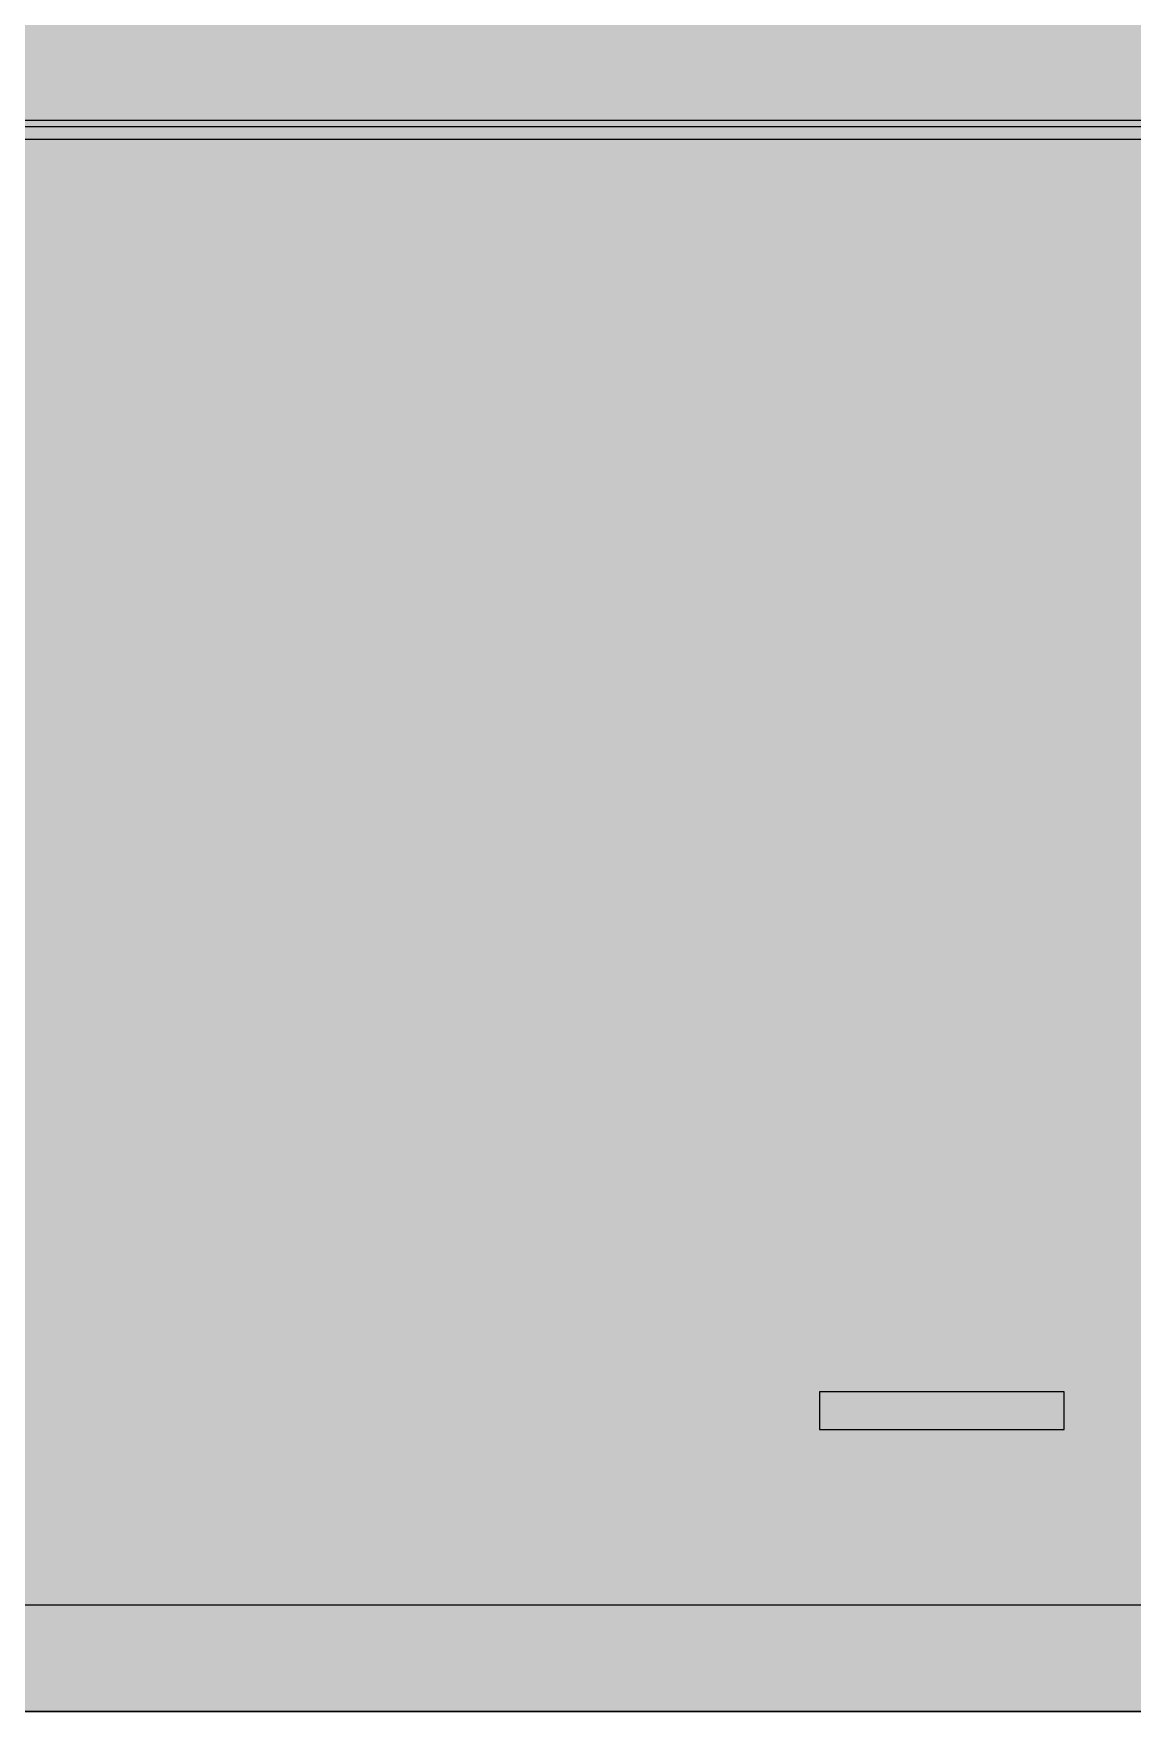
# Model space of a CAD drawing. Header units: millimetres. Extents: x 0 to 966, y -664 to 90.
# Drawn here: x 286 to 301.46, y -130 to -106.39 of the extents above; entities that cross this region are included whole.
import ezdxf

# ---------------------------------------------------------------- set-up
doc = ezdxf.new("R2010")
doc.units = ezdxf.units.MM
for name, color, linetype in [('HDL_BODY', 7, 'Continuous'), ('HDL_DETAIL', 7, 'Continuous'), ('HDL_PRINT', 7, 'Continuous')]:
    doc.layers.add(name, color=color, linetype=linetype)

# ---------------------------------------------------------------- blocks, each defined once
blk = doc.blocks.new('M_R4.16.1_FRONT')
at = {"layer": 'HDL_BODY', "true_color": 0x202126}
blk.add_hatch(color=250, dxfattribs=at).paths.add_polyline_path([(0, 0), (72, 0), (72, 90), (0, 90)])
at = {"layer": 'HDL_BODY', "true_color": 0x2a2a30}
blk.add_hatch(color=250, dxfattribs=at).paths.add_polyline_path([(0.4, 20.52), (71.6, 20.52), (71.6, 68.31), (0.4, 68.31)])
at = {"layer": 'HDL_BODY', "true_color": 0x23242a}
blk.add_hatch(color=250, dxfattribs=at).paths.add_polyline_path([(0.4, 0.5), (71.6, 0.5), (71.6, 19.8), (0.4, 19.8)])
at = {"layer": 'HDL_PRINT', "true_color": 0xdee1e9}
h = blk.add_hatch(color=254, dxfattribs=at)
h.paths.add_polyline_path([(41.069, 14.28), (41.069, 15.691), (41.595, 15.691), (41.648, 15.691), (41.697, 15.691), (41.737, 15.691), (41.764, 15.691), (41.774, 15.691), (41.817, 15.69), (41.858, 15.687), (41.894, 15.68), (41.923, 15.665), (41.942, 15.64), (41.949, 15.603), (41.986, 15.596), (42.013, 15.58), (42.036, 15.559), (42.059, 15.537), (42.087, 15.521), (42.125, 15.515), (42.125, 15.462), (42.125, 15.414), (42.125, 15.375), (42.125, 15.348), (42.125, 15.338), (42.125, 15.268), (42.123, 15.206), (42.118, 15.153), (42.108, 15.106), (42.092, 15.063), (42.069, 15.024), (42.036, 14.986), (41.999, 14.957), (41.956, 14.935), (41.905, 14.919), (41.85, 14.909), (41.79, 14.902), (41.727, 14.899), (41.662, 14.898), (41.595, 14.898), (41.244, 14.898), (41.244, 14.28), (41.069, 14.28)])
h.paths.add_polyline_path([(41.244, 15.074), (41.595, 15.074), (41.671, 15.074), (41.724, 15.074), (41.762, 15.074), (41.793, 15.074), (41.823, 15.074), (41.86, 15.074), (41.893, 15.111), (41.917, 15.149), (41.933, 15.187), (41.942, 15.225), (41.947, 15.263), (41.949, 15.3), (41.949, 15.338), (41.949, 15.347), (41.944, 15.369), (41.93, 15.395), (41.904, 15.417), (41.86, 15.426), (41.859, 15.469), (41.855, 15.495), (41.842, 15.509), (41.816, 15.514), (41.774, 15.515), (41.764, 15.515), (41.737, 15.515), (41.697, 15.515), (41.648, 15.515), (41.595, 15.515), (41.244, 15.515), (41.244, 15.074)])
for points in [[(45.563, 14.28), (46.003, 15.691), (46.09, 15.691), (45.739, 14.28), (45.563, 14.28)], [(46.795, 14.28), (46.795, 15.691), (46.973, 15.691), (46.973, 14.457), (47.678, 14.457), (47.678, 14.28), (46.795, 14.28)], [(47.853, 14.28), (47.853, 15.691), (48.912, 15.691), (48.912, 15.515), (48.118, 15.515), (48.118, 15.074), (48.823, 15.074), (48.823, 14.986), (48.118, 14.986), (48.118, 14.457), (48.912, 14.457), (48.912, 14.28), (47.853, 14.28)], [(42.3, 14.28), (42.3, 15.338), (42.479, 15.338), (42.479, 15.162), (42.515, 15.199), (42.539, 15.227), (42.554, 15.25), (42.562, 15.273), (42.565, 15.301), (42.565, 15.338), (42.609, 15.338), (42.641, 15.338), (42.668, 15.338), (42.699, 15.338), (42.744, 15.338), (42.75, 15.338), (42.769, 15.335), (42.798, 15.327), (42.834, 15.312), (42.875, 15.287), (42.919, 15.25), (42.83, 15.162), (42.744, 15.162), (42.699, 15.162), (42.668, 15.162), (42.641, 15.162), (42.609, 15.162), (42.565, 15.162), (42.565, 15.074), (42.533, 15.036), (42.51, 14.998), (42.495, 14.96), (42.486, 14.923), (42.481, 14.885), (42.479, 14.847), (42.479, 14.809), (42.479, 14.28), (42.3, 14.28)], [(43.184, 7.758), (43.359, 7.669), (43.326, 7.632), (43.293, 7.589), (43.26, 7.542), (43.227, 7.493), (43.194, 7.444), (43.161, 7.397), (43.128, 7.354), (43.094, 7.317), (43.056, 7.312), (43.017, 7.299), (42.974, 7.282), (42.927, 7.263), (42.874, 7.246), (42.814, 7.234), (42.744, 7.229), (42.672, 7.229), (42.611, 7.231), (42.557, 7.236), (42.51, 7.245), (42.468, 7.261), (42.428, 7.284), (42.39, 7.317), (42.351, 7.354), (42.314, 7.392), (42.276, 7.43), (42.238, 7.468), (42.201, 7.506), (42.163, 7.543), (42.125, 7.581), (42.125, 7.624), (42.125, 7.674), (42.125, 7.729), (42.125, 7.786), (42.125, 7.841), (42.125, 7.891), (42.125, 7.934), (42.125, 7.996), (42.126, 8.052), (42.13, 8.104), (42.136, 8.154), (42.147, 8.204), (42.162, 8.256), (42.185, 8.312), (42.214, 8.375), (42.219, 8.412), (42.233, 8.448), (42.255, 8.481), (42.283, 8.509), (42.316, 8.531), (42.352, 8.546), (42.39, 8.551), (42.433, 8.583), (42.483, 8.607), (42.538, 8.622), (42.595, 8.632), (42.65, 8.637), (42.7, 8.639), (42.744, 8.639), (42.814, 8.639), (42.874, 8.637), (42.927, 8.632), (42.974, 8.622), (43.017, 8.607), (43.056, 8.583), (43.094, 8.551), (43.132, 8.513), (43.168, 8.475), (43.201, 8.437), (43.229, 8.4), (43.251, 8.362), (43.265, 8.324), (43.27, 8.286), (43.094, 8.198), (43.09, 8.264), (43.077, 8.312), (43.059, 8.349), (43.04, 8.377), (43.023, 8.403), (43.01, 8.43), (43.005, 8.463), (42.968, 8.468), (42.931, 8.48), (42.893, 8.497), (42.856, 8.516), (42.818, 8.533), (42.781, 8.546), (42.744, 8.551), (42.705, 8.546), (42.667, 8.533), (42.629, 8.516), (42.591, 8.497), (42.553, 8.48), (42.516, 8.468), (42.479, 8.463), (42.445, 8.425), (42.42, 8.387), (42.399, 8.349), (42.38, 8.312), (42.359, 8.274), (42.334, 8.236), (42.3, 8.198), (42.3, 8.154), (42.3, 8.11), (42.3, 8.066), (42.3, 8.022), (42.3, 7.978), (42.3, 7.934), (42.3, 7.89), (42.3, 7.846), (42.3, 7.802), (42.3, 7.758), (42.3, 7.713), (42.3, 7.669), (42.334, 7.632), (42.359, 7.596), (42.38, 7.563), (42.399, 7.535), (42.42, 7.513), (42.445, 7.498), (42.479, 7.493), (42.516, 7.46), (42.553, 7.437), (42.591, 7.421), (42.629, 7.412), (42.667, 7.407), (42.705, 7.405), (42.744, 7.405), (42.781, 7.405), (42.818, 7.407), (42.856, 7.412), (42.893, 7.421), (42.931, 7.437), (42.968, 7.46), (43.005, 7.493), (43.039, 7.531), (43.064, 7.569), (43.085, 7.606), (43.104, 7.644), (43.125, 7.682), (43.15, 7.72), (43.184, 7.758)], [(44.945, 7.405), (44.945, 7.229), (43.975, 7.229), (43.975, 7.266), (43.978, 7.294), (43.986, 7.317), (44.001, 7.34), (44.027, 7.367), (44.064, 7.405), (44.065, 7.412), (44.067, 7.431), (44.075, 7.46), (44.091, 7.496), (44.116, 7.538), (44.153, 7.581), (44.158, 7.614), (44.173, 7.639), (44.194, 7.66), (44.222, 7.679), (44.255, 7.699), (44.291, 7.725), (44.329, 7.758), (44.391, 7.82), (44.446, 7.875), (44.494, 7.923), (44.538, 7.967), (44.577, 8.006), (44.613, 8.043), (44.647, 8.077), (44.68, 8.11), (44.686, 8.117), (44.703, 8.136), (44.724, 8.165), (44.746, 8.201), (44.762, 8.243), (44.769, 8.286), (44.762, 8.324), (44.746, 8.352), (44.724, 8.375), (44.703, 8.397), (44.686, 8.425), (44.68, 8.463), (44.643, 8.469), (44.616, 8.486), (44.593, 8.507), (44.57, 8.528), (44.542, 8.544), (44.504, 8.551), (44.46, 8.544), (44.419, 8.528), (44.383, 8.507), (44.355, 8.486), (44.336, 8.469), (44.329, 8.463), (44.296, 8.425), (44.272, 8.387), (44.256, 8.349), (44.247, 8.312), (44.242, 8.274), (44.24, 8.236), (44.24, 8.198), (44.064, 8.286), (44.064, 8.324), (44.066, 8.362), (44.071, 8.4), (44.081, 8.437), (44.097, 8.475), (44.12, 8.513), (44.153, 8.551), (44.191, 8.583), (44.23, 8.607), (44.272, 8.622), (44.32, 8.632), (44.373, 8.637), (44.434, 8.639), (44.504, 8.639), (44.547, 8.639), (44.596, 8.637), (44.646, 8.632), (44.693, 8.622), (44.732, 8.607), (44.759, 8.583), (44.769, 8.551), (44.807, 8.513), (44.843, 8.475), (44.876, 8.437), (44.904, 8.4), (44.925, 8.362), (44.939, 8.324), (44.945, 8.286), (44.944, 8.249), (44.941, 8.221), (44.934, 8.198), (44.919, 8.175), (44.895, 8.148), (44.858, 8.11), (44.858, 8.073), (44.855, 8.045), (44.847, 8.022), (44.832, 7.999), (44.807, 7.971), (44.769, 7.934), (44.731, 7.896), (44.693, 7.858), (44.655, 7.82), (44.618, 7.783), (44.58, 7.745), (44.542, 7.707), (44.504, 7.669), (44.467, 7.636), (44.431, 7.611), (44.398, 7.591), (44.37, 7.572), (44.348, 7.551), (44.334, 7.526), (44.329, 7.493), (44.32, 7.492), (44.297, 7.487), (44.271, 7.474), (44.249, 7.448), (44.24, 7.405), (44.945, 7.405)], [(45.739, 7.229), (45.563, 7.229), (45.563, 8.375), (45.558, 8.342), (45.543, 8.316), (45.521, 8.296), (45.492, 8.277), (45.459, 8.256), (45.423, 8.231), (45.385, 8.198), (45.378, 8.198), (45.359, 8.195), (45.33, 8.187), (45.294, 8.172), (45.253, 8.147), (45.209, 8.11), (45.209, 8.286), (45.247, 8.319), (45.285, 8.344), (45.323, 8.365), (45.36, 8.384), (45.398, 8.405), (45.436, 8.43), (45.474, 8.463), (45.518, 8.506), (45.559, 8.547), (45.595, 8.584), (45.624, 8.613), (45.643, 8.632), (45.649, 8.639), (45.739, 8.639), (45.739, 7.229)], [(46.884, 7.669), (46.973, 7.669), (47.005, 7.631), (47.03, 7.594), (47.05, 7.556), (47.069, 7.518), (47.09, 7.48), (47.115, 7.443), (47.149, 7.405), (47.158, 7.405), (47.185, 7.405), (47.225, 7.405), (47.273, 7.405), (47.324, 7.405), (47.331, 7.405), (47.35, 7.408), (47.38, 7.416), (47.417, 7.431), (47.458, 7.456), (47.502, 7.493), (47.539, 7.5), (47.563, 7.519), (47.578, 7.548), (47.586, 7.584), (47.588, 7.626), (47.589, 7.669), (47.588, 7.713), (47.586, 7.754), (47.578, 7.791), (47.563, 7.82), (47.539, 7.839), (47.502, 7.846), (47.464, 7.883), (47.436, 7.908), (47.413, 7.923), (47.39, 7.93), (47.362, 7.933), (47.324, 7.934), (47.281, 7.934), (47.251, 7.934), (47.224, 7.934), (47.193, 7.934), (47.149, 7.934), (47.238, 8.11), (47.281, 8.11), (47.311, 8.11), (47.338, 8.11), (47.369, 8.11), (47.413, 8.11), (47.451, 8.148), (47.476, 8.175), (47.491, 8.198), (47.499, 8.221), (47.502, 8.249), (47.502, 8.286), (47.502, 8.324), (47.499, 8.352), (47.491, 8.375), (47.476, 8.397), (47.451, 8.425), (47.413, 8.463), (47.324, 8.551), (47.281, 8.544), (47.24, 8.528), (47.204, 8.507), (47.175, 8.486), (47.156, 8.469), (47.149, 8.463), (47.111, 8.425), (47.086, 8.397), (47.07, 8.375), (47.063, 8.352), (47.06, 8.324), (47.059, 8.286), (46.884, 8.286), (46.884, 8.324), (46.886, 8.362), (46.891, 8.4), (46.9, 8.437), (46.916, 8.475), (46.94, 8.513), (46.973, 8.551), (47.01, 8.583), (47.048, 8.607), (47.085, 8.622), (47.123, 8.632), (47.161, 8.637), (47.2, 8.639), (47.238, 8.639), (47.281, 8.639), (47.325, 8.639), (47.369, 8.639), (47.413, 8.639), (47.458, 8.639), (47.502, 8.639), (47.539, 8.601), (47.566, 8.574), (47.589, 8.551), (47.612, 8.528), (47.64, 8.5), (47.678, 8.463), (47.678, 8.453), (47.678, 8.426), (47.678, 8.387), (47.678, 8.339), (47.678, 8.286), (47.678, 8.243), (47.678, 8.212), (47.678, 8.185), (47.678, 8.154), (47.678, 8.11), (47.64, 8.104), (47.612, 8.087), (47.589, 8.066), (47.566, 8.045), (47.539, 8.028), (47.502, 8.022), (47.545, 8.015), (47.586, 7.999), (47.623, 7.978), (47.652, 7.957), (47.671, 7.94), (47.678, 7.934), (47.71, 7.896), (47.733, 7.858), (47.748, 7.82), (47.757, 7.783), (47.762, 7.745), (47.764, 7.707), (47.764, 7.669), (47.759, 7.627), (47.745, 7.578), (47.723, 7.528), (47.695, 7.481), (47.663, 7.442), (47.627, 7.415), (47.589, 7.405), (47.552, 7.367), (47.514, 7.331), (47.476, 7.298), (47.438, 7.27), (47.4, 7.248), (47.362, 7.234), (47.324, 7.229), (47.254, 7.229), (47.193, 7.231), (47.139, 7.236), (47.092, 7.245), (47.05, 7.261), (47.01, 7.284), (46.973, 7.317), (46.94, 7.355), (46.916, 7.394), (46.9, 7.437), (46.891, 7.484), (46.886, 7.538), (46.884, 7.599), (46.884, 7.669)], [(50.057, 7.229), (49.439, 8.639), (49.703, 8.639), (50.057, 7.669), (50.058, 7.631), (50.059, 7.594), (50.064, 7.556), (50.074, 7.518), (50.089, 7.48), (50.112, 7.443), (50.144, 7.405), (50.144, 7.449), (50.144, 7.493), (50.144, 7.537), (50.144, 7.581), (50.144, 7.625), (50.144, 7.669), (50.587, 8.639), (50.762, 8.639), (50.233, 7.229), (50.057, 7.229)], [(46.179, 7.846), (46.708, 7.846), (46.708, 7.669), (46.179, 7.669), (46.179, 7.846)]]:
    blk.add_hatch(color=254, dxfattribs=at).paths.add_polyline_path(points)
h = blk.add_hatch(color=254, dxfattribs=at)
h.paths.add_polyline_path([(49.174, 14.28), (49.174, 15.691), (49.703, 15.691), (49.756, 15.691), (49.805, 15.691), (49.845, 15.691), (49.872, 15.691), (49.882, 15.691), (49.919, 15.686), (49.956, 15.673), (49.994, 15.656), (50.032, 15.637), (50.069, 15.62), (50.107, 15.607), (50.144, 15.603), (50.177, 15.565), (50.202, 15.527), (50.223, 15.489), (50.243, 15.451), (50.263, 15.414), (50.289, 15.376), (50.322, 15.338), (50.322, 15.3), (50.322, 15.261), (50.322, 15.218), (50.322, 15.171), (50.322, 15.117), (50.322, 15.056), (50.322, 14.986), (50.322, 14.942), (50.322, 14.897), (50.322, 14.853), (50.322, 14.809), (50.322, 14.765), (50.322, 14.721), (50.285, 14.677), (50.259, 14.636), (50.244, 14.6), (50.236, 14.571), (50.233, 14.552), (50.233, 14.545), (50.195, 14.507), (50.167, 14.479), (50.144, 14.457), (50.121, 14.434), (50.094, 14.406), (50.057, 14.369), (50.047, 14.369), (50.02, 14.369), (49.981, 14.369), (49.933, 14.369), (49.882, 14.369), (49.875, 14.331), (49.855, 14.306), (49.826, 14.291), (49.789, 14.283), (49.748, 14.281), (49.703, 14.28), (49.174, 14.28)])
h.paths.add_polyline_path([(49.352, 14.457), (49.703, 14.457), (49.748, 14.457), (49.779, 14.457), (49.806, 14.457), (49.838, 14.457), (49.882, 14.457), (49.968, 14.545), (50.006, 14.582), (50.034, 14.61), (50.057, 14.633), (50.08, 14.656), (50.107, 14.684), (50.144, 14.721), (50.144, 14.765), (50.144, 14.809), (50.144, 14.853), (50.144, 14.897), (50.144, 14.942), (50.144, 14.986), (50.143, 15.056), (50.142, 15.117), (50.137, 15.171), (50.128, 15.218), (50.112, 15.261), (50.089, 15.3), (50.057, 15.338), (50.052, 15.376), (50.038, 15.412), (50.015, 15.445), (49.987, 15.473), (49.954, 15.495), (49.919, 15.509), (49.882, 15.515), (49.872, 15.515), (49.845, 15.515), (49.805, 15.515), (49.756, 15.515), (49.703, 15.515), (49.352, 15.515), (49.352, 14.457)])
h = blk.add_hatch(color=254, dxfattribs=at)
h.paths.add_polyline_path([(42.919, 14.809), (42.923, 14.875), (42.934, 14.94), (42.951, 15.003), (42.973, 15.063), (43, 15.118), (43.029, 15.169), (43.061, 15.213), (43.094, 15.25), (43.133, 15.283), (43.17, 15.306), (43.208, 15.322), (43.246, 15.331), (43.283, 15.336), (43.321, 15.338), (43.359, 15.338), (43.421, 15.338), (43.476, 15.335), (43.525, 15.329), (43.568, 15.316), (43.607, 15.295), (43.644, 15.264), (43.678, 15.22), (43.71, 15.162), (43.743, 15.129), (43.776, 15.094), (43.806, 15.058), (43.833, 15.019), (43.856, 14.975), (43.873, 14.926), (43.885, 14.871), (43.889, 14.809), (43.888, 14.771), (43.887, 14.734), (43.882, 14.696), (43.872, 14.658), (43.856, 14.62), (43.832, 14.583), (43.799, 14.545), (43.794, 14.507), (43.78, 14.471), (43.757, 14.438), (43.729, 14.41), (43.696, 14.388), (43.661, 14.374), (43.624, 14.369), (43.586, 14.336), (43.548, 14.312), (43.51, 14.297), (43.473, 14.287), (43.435, 14.282), (43.397, 14.281), (43.359, 14.28), (43.321, 14.285), (43.283, 14.3), (43.246, 14.322), (43.208, 14.35), (43.17, 14.383), (43.133, 14.419), (43.094, 14.457), (43.061, 14.49), (43.029, 14.524), (43, 14.56), (42.973, 14.6), (42.951, 14.643), (42.934, 14.692), (42.923, 14.747), (42.919, 14.809)])
h.paths.add_polyline_path([(43.094, 14.809), (43.095, 14.767), (43.097, 14.718), (43.102, 14.668), (43.111, 14.621), (43.127, 14.582), (43.151, 14.555), (43.184, 14.545), (43.227, 14.508), (43.268, 14.483), (43.304, 14.468), (43.333, 14.46), (43.352, 14.457), (43.359, 14.457), (43.397, 14.457), (43.435, 14.459), (43.473, 14.464), (43.51, 14.473), (43.548, 14.489), (43.586, 14.512), (43.624, 14.545), (43.656, 14.555), (43.679, 14.582), (43.694, 14.621), (43.703, 14.668), (43.708, 14.718), (43.71, 14.767), (43.71, 14.809), (43.71, 14.879), (43.708, 14.939), (43.703, 14.987), (43.694, 15.025), (43.679, 15.052), (43.656, 15.068), (43.624, 15.074), (43.586, 15.106), (43.548, 15.13), (43.51, 15.145), (43.473, 15.155), (43.435, 15.16), (43.397, 15.161), (43.359, 15.162), (43.352, 15.161), (43.333, 15.158), (43.304, 15.151), (43.268, 15.136), (43.227, 15.111), (43.184, 15.074), (43.151, 15.068), (43.127, 15.052), (43.111, 15.025), (43.102, 14.987), (43.097, 14.939), (43.095, 14.879), (43.094, 14.809)])
h = blk.add_hatch(color=254, dxfattribs=at)
h.paths.add_polyline_path([(44.064, 14.192), (44.24, 14.192), (44.24, 14.104), (44.278, 14.067), (44.306, 14.042), (44.328, 14.027), (44.351, 14.019), (44.378, 14.016), (44.415, 14.016), (44.459, 14.016), (44.501, 14.019), (44.538, 14.027), (44.567, 14.042), (44.587, 14.067), (44.594, 14.104), (44.636, 14.113), (44.661, 14.135), (44.674, 14.161), (44.679, 14.183), (44.68, 14.192), (44.684, 14.23), (44.695, 14.268), (44.708, 14.305), (44.717, 14.343), (44.719, 14.381), (44.708, 14.419), (44.68, 14.457), (44.675, 14.419), (44.659, 14.383), (44.632, 14.35), (44.594, 14.322), (44.546, 14.3), (44.486, 14.285), (44.415, 14.28), (44.378, 14.285), (44.341, 14.3), (44.303, 14.322), (44.265, 14.35), (44.228, 14.383), (44.19, 14.419), (44.153, 14.457), (44.12, 14.493), (44.088, 14.537), (44.058, 14.584), (44.031, 14.633), (44.008, 14.682), (43.99, 14.729), (43.979, 14.772), (43.975, 14.809), (43.98, 14.847), (43.993, 14.885), (44.01, 14.923), (44.029, 14.96), (44.046, 14.998), (44.059, 15.036), (44.064, 15.074), (44.069, 15.111), (44.084, 15.147), (44.106, 15.18), (44.134, 15.208), (44.167, 15.23), (44.203, 15.245), (44.24, 15.25), (44.247, 15.287), (44.266, 15.312), (44.295, 15.327), (44.331, 15.335), (44.372, 15.338), (44.415, 15.338), (44.478, 15.338), (44.533, 15.335), (44.582, 15.329), (44.626, 15.316), (44.665, 15.295), (44.701, 15.264), (44.736, 15.22), (44.769, 15.162), (44.769, 15.338), (44.858, 15.338), (44.858, 14.457), (44.858, 14.386), (44.858, 14.325), (44.858, 14.272), (44.858, 14.224), (44.858, 14.182), (44.858, 14.142), (44.858, 14.104), (44.853, 14.071), (44.838, 14.046), (44.816, 14.026), (44.788, 14.007), (44.754, 13.986), (44.718, 13.961), (44.68, 13.928), (44.636, 13.928), (44.593, 13.928), (44.549, 13.928), (44.504, 13.928), (44.46, 13.928), (44.415, 13.928), (44.378, 13.928), (44.341, 13.93), (44.303, 13.935), (44.265, 13.944), (44.228, 13.96), (44.19, 13.983), (44.153, 14.016), (44.116, 14.023), (44.091, 14.042), (44.075, 14.071), (44.067, 14.107), (44.065, 14.149), (44.064, 14.192)])
h.paths.add_polyline_path([(44.153, 14.809), (44.158, 14.771), (44.17, 14.734), (44.187, 14.696), (44.206, 14.658), (44.223, 14.62), (44.235, 14.583), (44.24, 14.545), (44.278, 14.512), (44.316, 14.489), (44.353, 14.473), (44.391, 14.464), (44.428, 14.459), (44.466, 14.457), (44.504, 14.457), (44.511, 14.457), (44.531, 14.46), (44.56, 14.468), (44.596, 14.483), (44.637, 14.508), (44.68, 14.545), (44.685, 14.583), (44.697, 14.62), (44.715, 14.658), (44.734, 14.696), (44.751, 14.734), (44.764, 14.771), (44.769, 14.809), (44.764, 14.879), (44.751, 14.939), (44.734, 14.987), (44.715, 15.025), (44.697, 15.052), (44.685, 15.068), (44.68, 15.074), (44.643, 15.106), (44.605, 15.13), (44.568, 15.145), (44.53, 15.155), (44.492, 15.16), (44.453, 15.161), (44.415, 15.162), (44.408, 15.161), (44.389, 15.158), (44.361, 15.151), (44.325, 15.136), (44.284, 15.111), (44.24, 15.074), (44.235, 15.068), (44.223, 15.052), (44.206, 15.025), (44.187, 14.987), (44.17, 14.939), (44.158, 14.879), (44.153, 14.809)])
h = blk.add_hatch(color=254, dxfattribs=at)
h.paths.add_polyline_path([(40.715, 7.229), (40.715, 8.639), (41.244, 8.639), (41.288, 8.639), (41.332, 8.639), (41.376, 8.639), (41.42, 8.639), (41.465, 8.639), (41.509, 8.639), (41.516, 8.632), (41.535, 8.616), (41.563, 8.595), (41.599, 8.574), (41.641, 8.557), (41.685, 8.551), (41.718, 8.513), (41.743, 8.475), (41.764, 8.437), (41.783, 8.4), (41.803, 8.362), (41.828, 8.324), (41.86, 8.286), (41.86, 8.248), (41.86, 8.209), (41.86, 8.166), (41.86, 8.119), (41.86, 8.065), (41.86, 8.004), (41.86, 7.934), (41.86, 7.89), (41.86, 7.846), (41.86, 7.802), (41.86, 7.758), (41.86, 7.713), (41.86, 7.669), (41.854, 7.626), (41.838, 7.584), (41.817, 7.548), (41.796, 7.519), (41.78, 7.5), (41.774, 7.493), (41.736, 7.455), (41.708, 7.428), (41.685, 7.405), (41.662, 7.382), (41.633, 7.354), (41.595, 7.317), (41.509, 7.317), (41.471, 7.284), (41.433, 7.261), (41.395, 7.245), (41.357, 7.236), (41.319, 7.231), (41.282, 7.229), (41.244, 7.229), (40.715, 7.229)])
h.paths.add_polyline_path([(40.891, 7.405), (41.244, 7.405), (41.287, 7.405), (41.328, 7.408), (41.365, 7.416), (41.394, 7.431), (41.413, 7.456), (41.42, 7.493), (41.464, 7.493), (41.495, 7.493), (41.522, 7.493), (41.553, 7.493), (41.595, 7.493), (41.602, 7.537), (41.619, 7.578), (41.64, 7.614), (41.662, 7.643), (41.678, 7.662), (41.685, 7.669), (41.685, 7.713), (41.685, 7.758), (41.685, 7.802), (41.685, 7.846), (41.685, 7.89), (41.685, 7.934), (41.684, 8.004), (41.683, 8.065), (41.678, 8.119), (41.668, 8.166), (41.652, 8.209), (41.628, 8.248), (41.595, 8.286), (41.59, 8.324), (41.576, 8.36), (41.554, 8.393), (41.526, 8.421), (41.494, 8.443), (41.458, 8.458), (41.42, 8.463), (41.41, 8.463), (41.383, 8.463), (41.343, 8.463), (41.296, 8.463), (41.244, 8.463), (40.891, 8.463), (40.891, 7.405)])
h = blk.add_hatch(color=254, dxfattribs=at)
h.paths.add_polyline_path([(47.943, 7.934), (47.943, 8), (47.943, 8.065), (47.943, 8.127), (47.943, 8.187), (47.943, 8.243), (47.943, 8.293), (47.943, 8.338), (47.943, 8.375), (47.975, 8.412), (48, 8.448), (48.02, 8.481), (48.039, 8.509), (48.059, 8.531), (48.085, 8.546), (48.118, 8.551), (48.156, 8.583), (48.194, 8.607), (48.232, 8.622), (48.269, 8.632), (48.307, 8.637), (48.345, 8.639), (48.383, 8.639), (48.434, 8.639), (48.482, 8.639), (48.521, 8.639), (48.548, 8.639), (48.558, 8.639), (48.596, 8.601), (48.624, 8.574), (48.647, 8.551), (48.67, 8.528), (48.697, 8.5), (48.734, 8.463), (48.74, 8.456), (48.757, 8.437), (48.778, 8.408), (48.8, 8.371), (48.816, 8.33), (48.823, 8.286), (48.823, 8.248), (48.823, 8.209), (48.823, 8.166), (48.823, 8.119), (48.823, 8.065), (48.823, 8.004), (48.823, 7.934), (48.823, 7.863), (48.823, 7.802), (48.823, 7.749), (48.823, 7.701), (48.823, 7.659), (48.823, 7.619), (48.823, 7.581), (48.79, 7.543), (48.764, 7.506), (48.744, 7.468), (48.725, 7.43), (48.704, 7.392), (48.68, 7.354), (48.648, 7.317), (48.609, 7.284), (48.571, 7.261), (48.533, 7.245), (48.495, 7.236), (48.457, 7.231), (48.42, 7.229), (48.383, 7.229), (48.321, 7.233), (48.266, 7.244), (48.217, 7.261), (48.174, 7.284), (48.134, 7.31), (48.097, 7.34), (48.063, 7.372), (48.029, 7.405), (48.003, 7.437), (47.983, 7.477), (47.968, 7.522), (47.957, 7.575), (47.95, 7.633), (47.946, 7.699), (47.944, 7.77), (47.943, 7.849), (47.943, 7.934)])
h.paths.add_polyline_path([(48.118, 7.934), (48.118, 7.868), (48.12, 7.803), (48.123, 7.74), (48.129, 7.68), (48.14, 7.625), (48.156, 7.574), (48.178, 7.53), (48.207, 7.493), (48.214, 7.456), (48.233, 7.431), (48.262, 7.416), (48.298, 7.408), (48.339, 7.405), (48.383, 7.405), (48.426, 7.405), (48.467, 7.408), (48.503, 7.416), (48.532, 7.431), (48.551, 7.456), (48.558, 7.493), (48.588, 7.53), (48.61, 7.574), (48.626, 7.625), (48.636, 7.68), (48.643, 7.74), (48.646, 7.803), (48.647, 7.868), (48.648, 7.934), (48.647, 8.025), (48.646, 8.102), (48.643, 8.166), (48.636, 8.22), (48.626, 8.266), (48.61, 8.306), (48.588, 8.341), (48.558, 8.375), (48.553, 8.412), (48.539, 8.448), (48.516, 8.481), (48.488, 8.509), (48.455, 8.531), (48.42, 8.546), (48.383, 8.551), (48.345, 8.546), (48.309, 8.531), (48.276, 8.509), (48.248, 8.481), (48.227, 8.448), (48.212, 8.412), (48.207, 8.375), (48.181, 8.368), (48.16, 8.349), (48.145, 8.319), (48.133, 8.278), (48.126, 8.226), (48.121, 8.166), (48.119, 8.096), (48.118, 8.018), (48.118, 7.934)])
at = {"layer": 'HDL_DETAIL', "color": 251, "true_color": 0x52555c}
for points in [[(0, 0), (72, 0), (72, 89.999), (0, 89.999), (0, 0)], [(0, 22.302), (72, 22.302), (72, 67.697), (0, 67.697), (0, 22.302)], [(37.631, 0), (37.631, 0)], [(37.631, 0), (37.631, 0)], [(37.631, 0), (37.631, 0)], [(37.631, 0), (37.631, 0)], [(37.631, 0), (37.631, 0)], [(37.631, 0), (37.631, 0)], [(37.631, 0), (37.631, 0)], [(37.631, 0), (37.631, 0)], [(37.631, 0), (37.631, 0)], [(37.631, 0), (37.631, 0)], [(37.631, 0), (37.631, 0)], [(37.631, 0), (37.631, 0)], [(37.631, 0), (37.631, 0)], [(37.631, 0), (37.631, 0)], [(37.631, 0), (37.631, 0)], [(37.631, 0), (37.631, 0)], [(37.631, 0), (37.631, 0)], [(37.631, 0), (37.631, 0)], [(37.631, 0), (37.631, 0)], [(37.631, 0), (37.631, 0)], [(37.631, 0), (37.631, 0)], [(37.631, 0), (37.631, 0)], [(37.631, 0), (37.631, 0)], [(45.298, 0), (45.298, 0)], [(45.298, 0), (45.298, 0)], [(45.298, 0), (45.298, 0)], [(45.298, 0), (45.298, 0)], [(45.298, 0), (45.298, 0)], [(45.298, 0), (45.298, 0)], [(45.298, 0), (45.298, 0)], [(45.298, 0), (45.298, 0)], [(45.298, 0), (45.298, 0)], [(45.298, 0), (45.298, 0)], [(45.298, 0), (45.298, 0)], [(45.298, 0), (45.298, 0)], [(45.298, 0), (45.298, 0)], [(45.298, 0), (45.298, 0)], [(45.298, 0), (45.298, 0)], [(45.298, 0), (45.298, 0)], [(45.298, 0), (45.298, 0)], [(45.298, 0), (45.298, 0)], [(45.298, 0), (45.298, 0)], [(45.298, 0), (45.298, 0)], [(45.298, 0), (45.298, 0)], [(45.298, 0), (45.298, 0)], [(45.298, 0), (45.298, 0)]]:
    blk.add_lwpolyline(points, close=True, dxfattribs=at)
for points in [[(0.44, 22.39), (71.208, 22.39)], [(0.44, 22.39), (71.208, 22.39)], [(0.44, 22.39), (71.208, 22.39)], [(0.44, 22.39), (71.208, 22.39)], [(0.44, 22.39), (71.208, 22.39)], [(0.44, 22.39), (71.208, 22.39)], [(0.44, 22.39), (71.208, 22.39)], [(0.44, 22.39), (71.208, 22.39)], [(0.44, 22.39), (71.208, 22.39)], [(0.44, 22.39), (71.208, 22.39)], [(0.44, 22.39), (71.208, 22.39)], [(0.44, 22.39), (71.208, 22.39)], [(0.44, 22.39), (71.208, 22.39)], [(0.44, 22.39), (71.208, 22.39)], [(0.44, 22.39), (71.208, 22.39)], [(0.44, 22.39), (71.208, 22.39)], [(0.44, 22.39), (71.208, 22.39)], [(0.44, 22.39), (71.208, 22.39)], [(0.44, 22.39), (71.208, 22.39)], [(0.44, 22.39), (71.208, 22.39)], [(0.44, 22.39), (71.208, 22.39)], [(0.264, 22.126), (71.473, 22.126)], [(0.264, 22.126), (71.473, 22.126)], [(0.264, 22.126), (71.473, 22.126)], [(0.264, 22.126), (71.473, 22.126)], [(0.264, 22.126), (71.473, 22.126)], [(0.264, 22.126), (71.473, 22.126)], [(0.264, 22.126), (71.473, 22.126)], [(0.264, 22.126), (71.473, 22.126)], [(0.264, 22.126), (71.473, 22.126)], [(0.264, 22.126), (71.473, 22.126)], [(0.264, 22.126), (71.473, 22.126)], [(0.264, 22.126), (71.473, 22.126)], [(0.264, 22.126), (71.473, 22.126)], [(0.264, 22.126), (71.473, 22.126)], [(0.264, 22.126), (71.473, 22.126)], [(0.264, 22.126), (71.473, 22.126)], [(0.264, 22.126), (71.473, 22.126)], [(0.264, 22.126), (71.473, 22.126)], [(0.264, 22.126), (71.473, 22.126)], [(0.264, 22.126), (71.473, 22.126)], [(0.264, 22.126), (71.473, 22.126)], [(47.059, 4.496), (47.059, 3.967)], [(50.498, 4.496), (47.059, 4.496)], [(50.498, 3.967), (50.498, 4.496)], [(47.059, 3.967), (50.498, 3.967)], [(0.264, 1.499), (63.1, 1.499)], [(0.264, 1.499), (63.1, 1.499)], [(0.264, 1.499), (63.1, 1.499)], [(0.264, 1.499), (63.1, 1.499)], [(0.264, 1.499), (63.1, 1.499)], [(0.264, 1.499), (63.1, 1.499)], [(0.264, 1.499), (63.1, 1.499)], [(0.264, 1.499), (63.1, 1.499)], [(0.264, 1.499), (63.1, 1.499)], [(0.264, 1.499), (63.1, 1.499)], [(0.264, 1.499), (63.1, 1.499)], [(0.264, 1.499), (63.1, 1.499)], [(0.264, 1.499), (63.1, 1.499)], [(0.264, 1.499), (63.1, 1.499)], [(0.264, 1.499), (63.1, 1.499)], [(0.264, 1.499), (63.1, 1.499)], [(0.264, 1.499), (63.1, 1.499)], [(0.264, 1.499), (63.1, 1.499)], [(0.264, 1.499), (63.1, 1.499)], [(0.264, 1.499), (63.1, 1.499)], [(0.264, 1.499), (63.1, 1.499)], [(71.824, 0), (0, 0)], [(71.824, 0), (0, 0)], [(71.824, 0), (0, 0)], [(71.824, 0), (0, 0)], [(71.824, 0), (0, 0)], [(71.824, 0), (0, 0)], [(71.824, 0), (0, 0)], [(71.824, 0), (0, 0)], [(71.824, 0), (0, 0)], [(71.824, 0), (0, 0)], [(71.824, 0), (0, 0)], [(71.824, 0), (0, 0)], [(71.824, 0), (0, 0)], [(71.824, 0), (0, 0)], [(71.824, 0), (0, 0)], [(71.824, 0), (0, 0)], [(71.824, 0), (0, 0)], [(71.824, 0), (0, 0)], [(71.824, 0), (0, 0)], [(71.824, 0), (0, 0)], [(71.824, 0), (0, 0)], [(0.176, 0), (63.54, 0)], [(0.176, 0), (63.54, 0)], [(0.176, 0), (63.54, 0)], [(0.176, 0), (63.54, 0)], [(0.176, 0), (63.54, 0)], [(0.176, 0), (63.54, 0)], [(0.176, 0), (63.54, 0)], [(0.176, 0), (63.54, 0)], [(0.176, 0), (63.54, 0)], [(0.176, 0), (63.54, 0)], [(0.176, 0), (63.54, 0)], [(0.176, 0), (63.54, 0)], [(0.176, 0), (63.54, 0)], [(0.176, 0), (63.54, 0)], [(0.176, 0), (63.54, 0)], [(0.176, 0), (63.54, 0)], [(0.176, 0), (63.54, 0)], [(0.176, 0), (63.54, 0)], [(0.176, 0), (63.54, 0)], [(0.176, 0), (63.54, 0)], [(0.176, 0), (63.54, 0)], [(37.631, 0), (37.72, 0)], [(41.685, 0), (41.595, 0), (41.331, 0), (40.98, 0), (40.45, 0), (39.921, 0), (39.394, 0), (38.776, 0), (38.336, 0), (37.985, 0), (37.72, 0), (37.631, 0)], [(37.72, 0), (37.985, 0), (38.336, 0), (38.776, 0), (39.394, 0), (39.921, 0), (40.45, 0), (40.98, 0), (41.331, 0), (41.595, 0)], [(41.595, 0), (41.685, 0)], [(45.298, 0), (45.385, 0)], [(49.263, 0), (49.174, 0), (48.912, 0), (48.558, 0), (48.118, 0), (47.589, 0), (46.973, 0), (46.444, 0), (45.914, 0), (45.563, 0), (45.385, 0), (45.298, 0)], [(45.385, 0), (45.563, 0), (45.914, 0), (46.444, 0), (46.973, 0), (47.589, 0), (48.118, 0), (48.558, 0), (48.912, 0), (49.174, 0)], [(49.174, 0), (49.263, 0)]]:
    blk.add_lwpolyline(points, dxfattribs=at)

msp = doc.modelspace()

# ---------------------------------------------------------------- block references
msp.add_blockref('M_R4.16.1_FRONT', (250, -130))

doc.saveas('drawing.dxf')
